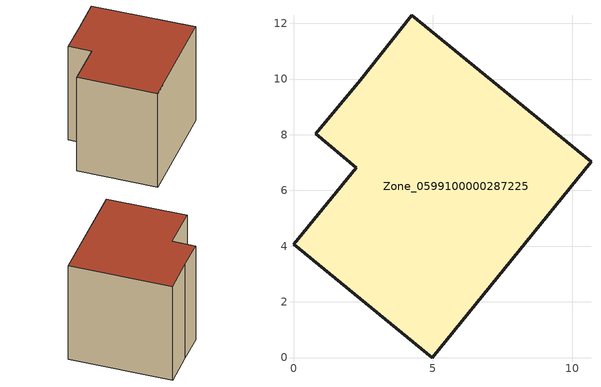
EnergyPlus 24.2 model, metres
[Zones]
Zone_0599100000287225
 floor ground (C_G): 10.68,7.02 4.98,0 0,4.07 2.25,6.81 0.8,8.04 2.4,9.96 4.25,12.28 z0
 wall outside (C_F): 2.4,9.96 0.8,8.04 2.25,6.81 0,4.07 4.98,0 10.68,7.02 4.25,12.28 2.4,9.96 z0:8.65
 roof outside (C_R): 10.68,7.02 4.25,12.28 2.4,9.96 0.8,8.04 2.25,6.81 0,4.07 4.98,0 z8.65
[BUILDING]
Pand.0599100000287225: North Axis=0; Terrain=City; Loads Convergence Tolerance Value=0.04; Temperature Convergence Tolerance Value=0.4; Solar Distribution=FullExterior; Maximum Number of Warmup Days=25; Minimum Number of Warmup Days=1
[Site:Location]
Rotterdam.The.Hague.AP_ZH_NLD Design_Conditions: Latitude=51.96; Longitude=4.45; Time Zone=1; Elevation=-4.5
[SITE:GROUNDTEMPERATURE:BUILDINGSURFACE]
18, 18, 18, 18, 18, 18, 18, 18, 18, 18, 18, 18
[MATERIAL] Thermal Absorptance=0.9; Solar Absorptance=0.7; Visible Absorptance=0.7
Name | Roughness | Thickness | Conductivity | Density | Specific Heat
G.TC.1946-1964 | MediumSmooth | 0.15 | 1 | 540 | 1210
F.TC.1946-1964 | Rough | 0.3 | 0.857143 | 1920 | 840
R.TC.1946-1964 | MediumRough | 0.2 | 0.235294 | 1500 | 1000
[CONSTRUCTION]
C_G: G.TC.1946-1964
C_F: F.TC.1946-1964
C_R: R.TC.1946-1964
[ZONE]
Zone_0599100000287225: Type=1; Multiplier=1; Ceiling Height=Autocalculate; Volume=Autocalculate; Floor Area=autocalculate; Part of Total Floor Area=Yes
[ZONEINFILTRATION:DESIGNFLOWRATE]
Infil_Zone_0599100000287225: Zone or ZoneList or Space or SpaceList=Zone_0599100000287225; Schedule=AlwaysOn; Design Flow Rate Calculation Method=Flow/Area; Flow Rate per Floor Area=0.003; Constant Term Coefficient=1; Temperature Term Coefficient=0; Velocity Term Coefficient=0; Velocity Squared Term Coefficient=0
[HVACTEMPLATE:ZONE:IDEALLOADSAIRSYSTEM]
Zone_0599100000287225: Maximum Heating Supply Air Temperature=50; Minimum Cooling Supply Air Temperature=13; Maximum Heating Supply Air Humidity Ratio=0.0156; Minimum Cooling Supply Air Humidity Ratio=0.0077; Heating Limit=NoLimit; Cooling Limit=NoLimit; Dehumidification Control Type=ConstantSensibleHeatRatio; Cooling Sensible Heat Ratio=0.7; Dehumidification Setpoint=60; Humidification Control Type=None; Humidification Setpoint=30; Outdoor Air Method=None; Outdoor Air Flow Rate per Person=0.00944; Outdoor Air Flow Rate per Zone Floor Area=0; Outdoor Air Flow Rate per Zone=0; Demand Controlled Ventilation Type=None; Outdoor Air Economizer Type=NoEconomizer; Heat Recovery Type=None; Sensible Heat Recovery Effectiveness=0.7; Latent Heat Recovery Effectiveness=0.65
[ZONECONTROL:THERMOSTAT]
ThermostatControl_Zone_0599100000287225: Zone or ZoneList=Zone_0599100000287225; Control Type Schedule=DualSetpointControlType; Control 1=Thermostat_Zone_0599100000287225; Temperature Difference Between Cutout And Setpoint=0
[THERMOSTATSETPOINT:DUALSETPOINT]
Thermostat_Zone_0599100000287225: Heating Setpoint Temperature Schedule=HeatingSetpoint_Zone_0599100000287225; Cooling Setpoint Temperature Schedule=CoolingSetpoint_Zone_0599100000287225
[SCHEDULE:COMPACT]
HeatingSetpoint_Zone_0599100000287225: Through: 12/31, For: AllDays, Until: 24:00, 21
CoolingSetpoint_Zone_0599100000287225: Through: 12/31, For: AllDays, Until: 24:00, 24
DualSetpointControlType: Through: 12/31, For: AllDays, Until: 24:00, 4
AlwaysOn: Through: 12/31, For: AllDays, Until: 24:00, 1
